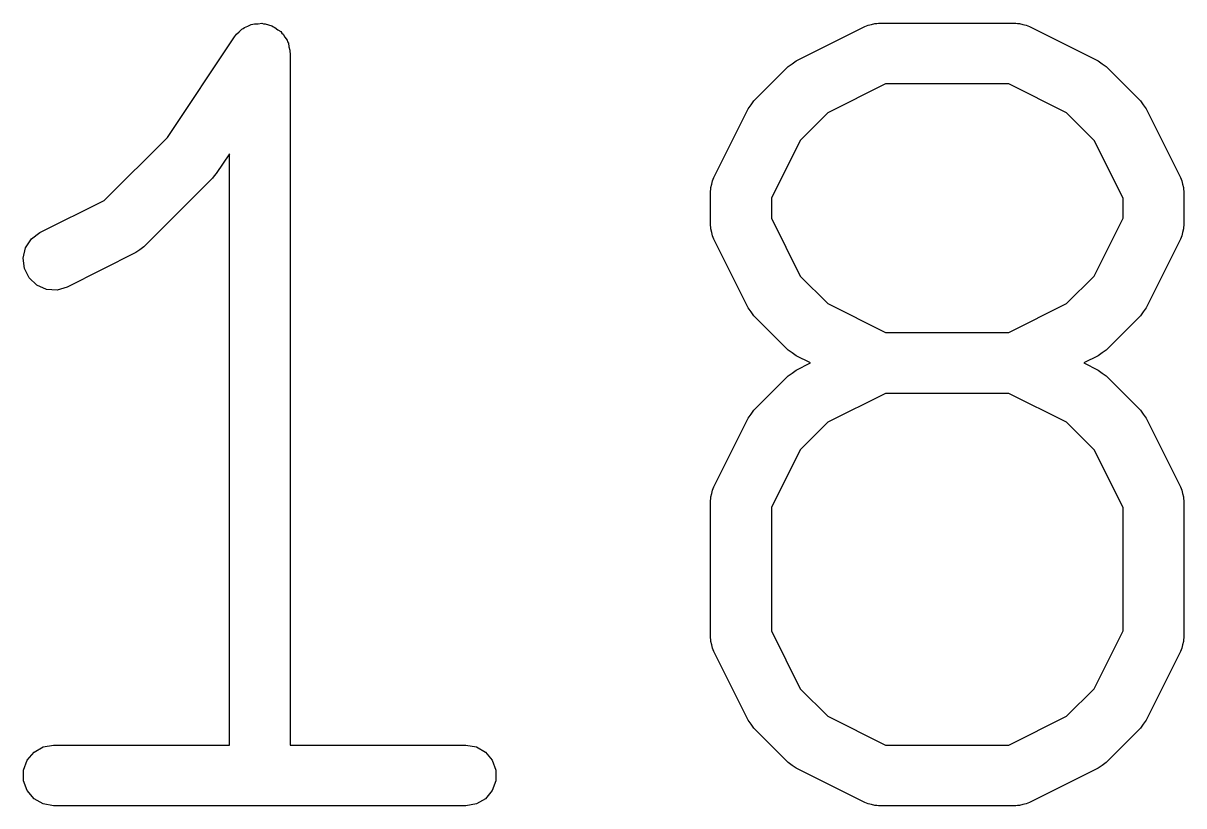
# Model space of a CAD drawing. Extents: x -2.2 to 75.9, y -81.1 to 9.2.
# Drawn here: x 50.116 to 52.056, y -32.223 to -30.915 of the extents above; entities that cross this region are included whole.
import ezdxf

# ---------------------------------------------------------------- set-up
doc = ezdxf.new("R2010")
doc.units = 0
doc.header["$MEASUREMENT"] = 0
doc.layers.add('BLACK', color=7, linetype='CONTINUOUS')

msp = doc.modelspace()

# ---------------------------------------------------------------- linework, layer by layer
at = {"layer": 'Black'}
for p, q in [((50.4835, -30.9239), (50.4856, -30.9221)), ((50.4856, -30.9221), (50.4913, -30.92)), ((50.4913, -30.92), (50.4968, -30.9173)), ((50.4968, -30.9173), (50.4996, -30.917)), ((50.4996, -30.917), (50.5022, -30.916)), ((50.5022, -30.916), (50.5083, -30.916)), ((50.5083, -30.916), (50.5143, -30.9154)), ((50.5143, -30.9154), (50.517, -30.916)), ((50.517, -30.916), (50.5198, -30.916)), ((50.5198, -30.916), (50.5255, -30.9181)), ((50.5255, -30.9181), (50.5314, -30.9195)), ((50.5314, -30.9195), (50.5338, -30.9211)), ((50.5338, -30.9211), (50.5364, -30.9221)), ((50.5364, -30.9221), (50.5411, -30.926)), ((51.4075, -30.9781), (51.5224, -30.9206)), ((51.5224, -30.9206), (51.5253, -30.9198)), ((51.5253, -30.9198), (51.5278, -30.9183)), ((51.5278, -30.9183), (51.5337, -30.9173)), ((51.5337, -30.9173), (51.5394, -30.9156)), ((51.5394, -30.9156), (51.5423, -30.9158)), ((51.5423, -30.9158), (51.5452, -30.9152)), ((51.5452, -30.9152), (51.775, -30.9152)), ((51.775, -30.9152), (51.7779, -30.9158)), ((51.7779, -30.9158), (51.7808, -30.9156)), ((51.7808, -30.9156), (51.7865, -30.9173)), ((51.7865, -30.9173), (51.7924, -30.9183)), ((51.7924, -30.9183), (51.7949, -30.9198)), ((51.7949, -30.9198), (51.7977, -30.9206)), ((51.7977, -30.9206), (51.9126, -30.9781)), ((50.3566, -31.106), (50.4688, -30.9379)), ((50.4688, -30.9379), (50.4707, -30.9358)), ((50.4707, -30.9358), (50.4721, -30.9334)), ((50.4721, -30.9334), (50.4768, -30.9295)), ((50.4768, -30.9295), (50.4809, -30.9251)), ((50.4809, -30.9251), (50.4835, -30.9239)), ((50.5411, -30.926), (50.5461, -30.9293)), ((50.5461, -30.9293), (50.5478, -30.9316)), ((50.5478, -30.9316), (50.5499, -30.9334)), ((50.5499, -30.9334), (50.553, -30.9386)), ((50.553, -30.9386), (50.5566, -30.9435)), ((50.5566, -30.9435), (50.5574, -30.9462)), ((50.5574, -30.9462), (50.5588, -30.9487)), ((50.5588, -30.9487), (50.5598, -30.9546)), ((50.5598, -30.9546), (50.5615, -30.9605)), ((50.5615, -30.9605), (50.5613, -30.9633)), ((50.5613, -30.9633), (50.5618, -30.966)), ((50.5618, -30.966), (50.5618, -32.1217)), ((51.401, -30.9829), (51.4075, -30.9781)), ((51.9126, -30.9781), (51.9191, -30.9829)), ((51.3369, -31.045), (51.3943, -30.9876)), ((51.3943, -30.9876), (51.401, -30.9829)), ((51.9191, -30.9829), (51.9258, -30.9876)), ((51.9258, -30.9876), (51.9833, -31.045)), ((51.5572, -31.0168), (51.4604, -31.0652)), ((51.763, -31.0168), (51.5572, -31.0168)), ((51.8598, -31.0652), (51.763, -31.0168)), ((51.2699, -31.1731), (51.3274, -31.0582)), ((51.3274, -31.0582), (51.3322, -31.0517)), ((51.3322, -31.0517), (51.3369, -31.045)), ((51.9833, -31.045), (51.9879, -31.0517)), ((51.9879, -31.0517), (51.9928, -31.0582)), ((51.9928, -31.0582), (52.0502, -31.1731)), ((51.4604, -31.0652), (51.4146, -31.111)), ((51.9056, -31.111), (51.8598, -31.0652)), ((50.2511, -31.2116), (50.3566, -31.106)), ((51.4146, -31.111), (51.3662, -31.2078)), ((51.954, -31.2078), (51.9056, -31.111)), ((50.4602, -31.1338), (50.4384, -31.1666)), ((50.4602, -32.1217), (50.4602, -31.1338)), ((50.432, -31.1743), (50.3171, -31.2892)), ((50.4349, -31.1702), (50.432, -31.1743)), ((50.4384, -31.1666), (50.4349, -31.1702)), ((51.2691, -31.1759), (51.2699, -31.1731)), ((52.0502, -31.1731), (52.0511, -31.1759)), ((51.2646, -31.1959), (51.2651, -31.193)), ((51.2649, -31.19), (51.2666, -31.1843)), ((51.2651, -31.193), (51.2649, -31.19)), ((51.2666, -31.1843), (51.2676, -31.1785)), ((51.2676, -31.1785), (51.2691, -31.1759)), ((52.0511, -31.1759), (52.0525, -31.1785)), ((52.0525, -31.1785), (52.0536, -31.1843)), ((52.0536, -31.1843), (52.0553, -31.19)), ((52.0553, -31.19), (52.0551, -31.193)), ((52.0551, -31.193), (52.0556, -31.1959)), ((50.1436, -31.2653), (50.2511, -31.2116)), ((51.2646, -31.2533), (51.2646, -31.1959)), ((51.3662, -31.2078), (51.3662, -31.2413)), ((51.954, -31.2413), (51.954, -31.2078)), ((52.0556, -31.1959), (52.0556, -31.2533)), ((51.2651, -31.2562), (51.2646, -31.2533)), ((51.3662, -31.2413), (51.4146, -31.3381)), ((51.9056, -31.3381), (51.954, -31.2413)), ((52.0556, -31.2533), (52.0551, -31.2562)), ((50.1294, -31.2758), (50.1436, -31.2653)), ((51.2649, -31.2591), (51.2651, -31.2562)), ((51.2666, -31.2648), (51.2649, -31.2591)), ((51.2676, -31.2707), (51.2666, -31.2648)), ((51.2691, -31.2732), (51.2676, -31.2707)), ((52.0525, -31.2707), (52.0511, -31.2732)), ((52.0536, -31.2648), (52.0525, -31.2707)), ((52.0553, -31.2591), (52.0536, -31.2648)), ((52.0551, -31.2562), (52.0553, -31.2591)), ((50.1156, -31.3077), (50.1197, -31.2906)), ((50.1197, -31.2906), (50.1294, -31.2758)), ((50.3171, -31.2892), (50.3105, -31.2939)), ((51.2699, -31.276), (51.2691, -31.2732)), ((51.3274, -31.3909), (51.2699, -31.276)), ((52.0502, -31.276), (51.9928, -31.3909)), ((52.0511, -31.2732), (52.0502, -31.276)), ((50.1176, -31.3252), (50.1156, -31.3077)), ((50.3039, -31.2987), (50.189, -31.3562)), ((50.3105, -31.2939), (50.3039, -31.2987)), ((50.1255, -31.341), (50.1176, -31.3252)), ((50.1383, -31.3532), (50.1255, -31.341)), ((51.4146, -31.3381), (51.4604, -31.3839)), ((51.8598, -31.3839), (51.9056, -31.3381)), ((50.1545, -31.3602), (50.1383, -31.3532)), ((50.1721, -31.3612), (50.1545, -31.3602)), ((50.189, -31.3562), (50.1721, -31.3612)), ((51.4604, -31.3839), (51.5572, -31.4323)), ((51.763, -31.4323), (51.8598, -31.3839)), ((51.3322, -31.3975), (51.3274, -31.3909)), ((51.3369, -31.4041), (51.3322, -31.3975)), ((51.3943, -31.4616), (51.3369, -31.4041)), ((51.9833, -31.4041), (51.9258, -31.4616)), ((51.9879, -31.3975), (51.9833, -31.4041)), ((51.9928, -31.3909), (51.9879, -31.3975)), ((51.5572, -31.4323), (51.763, -31.4323)), ((51.401, -31.4663), (51.3943, -31.4616)), ((51.4075, -31.4711), (51.401, -31.4663)), ((51.9192, -31.4662), (51.9126, -31.4711)), ((51.9258, -31.4616), (51.9192, -31.4662)), ((51.4316, -31.4831), (51.4075, -31.4711)), ((51.4075, -31.4951), (51.4316, -31.4831)), ((51.9126, -31.4711), (51.8886, -31.4831)), ((51.8886, -31.4831), (51.9126, -31.4951)), ((51.3369, -31.5621), (51.3943, -31.5046)), ((51.3943, -31.5046), (51.401, -31.5)), ((51.401, -31.5), (51.4075, -31.4951)), ((51.9126, -31.4951), (51.9192, -31.5)), ((51.9192, -31.5), (51.9258, -31.5046)), ((51.9258, -31.5046), (51.9833, -31.5621)), ((51.5572, -31.5339), (51.4604, -31.5823)), ((51.763, -31.5339), (51.5572, -31.5339)), ((51.8598, -31.5823), (51.763, -31.5339)), ((51.3322, -31.5688), (51.3369, -31.5621)), ((51.9833, -31.5621), (51.9879, -31.5688)), ((51.2699, -31.6902), (51.3274, -31.5753)), ((51.3274, -31.5753), (51.3322, -31.5688)), ((51.4604, -31.5823), (51.4146, -31.6281)), ((51.9056, -31.6281), (51.8598, -31.5823)), ((51.9879, -31.5688), (51.9928, -31.5753)), ((51.9928, -31.5753), (52.0502, -31.6902)), ((51.4146, -31.6281), (51.3662, -31.7249)), ((51.954, -31.7249), (51.9056, -31.6281)), ((51.2666, -31.7014), (51.2676, -31.6956)), ((51.2676, -31.6956), (51.2691, -31.693)), ((51.2691, -31.693), (51.2699, -31.6902)), ((52.0502, -31.6902), (52.0511, -31.693)), ((52.0511, -31.693), (52.0525, -31.6956)), ((52.0525, -31.6956), (52.0536, -31.7014)), ((51.2646, -31.7129), (51.2651, -31.71)), ((51.2646, -31.9427), (51.2646, -31.7129)), ((51.2649, -31.7071), (51.2666, -31.7014)), ((51.2651, -31.71), (51.2649, -31.7071)), ((52.0536, -31.7014), (52.0553, -31.7071)), ((52.0553, -31.7071), (52.0551, -31.71)), ((52.0551, -31.71), (52.0556, -31.7129)), ((52.0556, -31.7129), (52.0556, -31.9427)), ((51.3662, -31.7249), (51.3662, -31.9307)), ((51.954, -31.9307), (51.954, -31.7249)), ((51.3662, -31.9307), (51.4146, -32.0276)), ((51.9056, -32.0276), (51.954, -31.9307)), ((51.2651, -31.9456), (51.2646, -31.9427)), ((51.2649, -31.9485), (51.2651, -31.9456)), ((51.2666, -31.9543), (51.2649, -31.9485)), ((52.0553, -31.9485), (52.0536, -31.9543)), ((52.0556, -31.9427), (52.0551, -31.9456)), ((52.0551, -31.9456), (52.0553, -31.9485)), ((51.2676, -31.9601), (51.2666, -31.9543)), ((51.2691, -31.9626), (51.2676, -31.9601)), ((51.2699, -31.9655), (51.2691, -31.9626)), ((51.3274, -32.0804), (51.2699, -31.9655)), ((52.0502, -31.9655), (51.9928, -32.0804)), ((52.0511, -31.9626), (52.0502, -31.9655)), ((52.0525, -31.9601), (52.0511, -31.9626)), ((52.0536, -31.9543), (52.0525, -31.9601)), ((51.4146, -32.0276), (51.4604, -32.0733)), ((51.8598, -32.0733), (51.9056, -32.0276)), ((51.3322, -32.0869), (51.3274, -32.0804)), ((51.3369, -32.0936), (51.3322, -32.0869)), ((51.4604, -32.0733), (51.5572, -32.1217)), ((51.763, -32.1217), (51.8598, -32.0733)), ((51.9879, -32.0869), (51.9833, -32.0936)), ((51.9928, -32.0804), (51.9879, -32.0869)), ((51.3943, -32.151), (51.3369, -32.0936)), ((51.9833, -32.0936), (51.9258, -32.151)), ((50.1337, -32.1336), (50.1489, -32.1248)), ((50.1489, -32.1248), (50.1663, -32.1217)), ((50.1663, -32.1217), (50.4602, -32.1217)), ((50.5618, -32.1217), (50.8557, -32.1217)), ((50.8557, -32.1217), (50.8731, -32.1248)), ((50.8731, -32.1248), (50.8884, -32.1336)), ((51.5572, -32.1217), (51.763, -32.1217)), ((50.1223, -32.1471), (50.1337, -32.1336)), ((50.8884, -32.1336), (50.8997, -32.1471)), ((50.1163, -32.1637), (50.1223, -32.1471)), ((50.1163, -32.1814), (50.1163, -32.1637)), ((50.8997, -32.1471), (50.9058, -32.1637)), ((50.9058, -32.1637), (50.9058, -32.1814)), ((51.401, -32.1557), (51.3943, -32.151)), ((51.4075, -32.1605), (51.401, -32.1557)), ((51.5224, -32.218), (51.4075, -32.1605)), ((51.9126, -32.1605), (51.7977, -32.218)), ((51.9191, -32.1557), (51.9126, -32.1605)), ((51.9258, -32.151), (51.9191, -32.1557)), ((50.1223, -32.1979), (50.1163, -32.1814)), ((50.9058, -32.1814), (50.8997, -32.1979)), ((50.1337, -32.2115), (50.1223, -32.1979)), ((50.8997, -32.1979), (50.8884, -32.2115)), ((50.1489, -32.2203), (50.1337, -32.2115)), ((50.1663, -32.2233), (50.1489, -32.2203)), ((50.8557, -32.2233), (50.1663, -32.2233)), ((50.8731, -32.2203), (50.8557, -32.2233)), ((50.8884, -32.2115), (50.8731, -32.2203)), ((51.5253, -32.2188), (51.5224, -32.218)), ((51.5278, -32.2203), (51.5253, -32.2188)), ((51.5337, -32.2213), (51.5278, -32.2203)), ((51.5394, -32.223), (51.5337, -32.2213)), ((51.5423, -32.2228), (51.5394, -32.223)), ((51.5452, -32.2233), (51.5423, -32.2228)), ((51.775, -32.2233), (51.5452, -32.2233)), ((51.7779, -32.2228), (51.775, -32.2233)), ((51.7808, -32.223), (51.7779, -32.2228)), ((51.7865, -32.2213), (51.7808, -32.223)), ((51.7924, -32.2203), (51.7865, -32.2213)), ((51.7949, -32.2188), (51.7924, -32.2203)), ((51.7977, -32.218), (51.7949, -32.2188))]:
    msp.add_line(p, q, dxfattribs=at)

doc.saveas('drawing.dxf')
